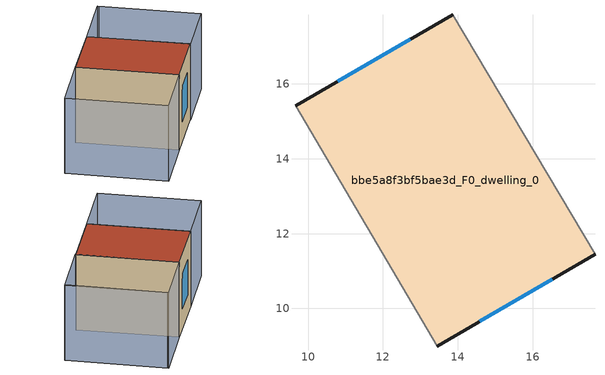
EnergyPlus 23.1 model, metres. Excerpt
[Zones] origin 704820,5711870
bbe5a8f3bf5bae3d_F0_dwelling_0
 floor ground (EU_floor_Construction): 13.87,17.85 17.67,11.44 13.45,8.99 9.67,15.42 z0
 wall outside (EU_wall_Construction): 13.87,17.85 9.67,15.42 / 13.45,8.99 17.67,11.44 z0:6
 wall adiabatic (EU_wall_Construction): 17.67,11.44 13.87,17.85 / 9.67,15.42 13.45,8.99 z0:6
 window (EU_Window_Construction): 12.73,17.19 10.8,16.07 / 14.59,9.65 16.53,10.78 z1.62:4.38
 roof outside (EU_roof_Construction): 17.67,11.44 13.87,17.85 9.67,15.42 13.45,8.99 z6
shading: 21.76,13.82 18.04,20.26 / 5.49,12.97 9.67,15.42 / 9.67,15.42 13.45,8.99 / 13.45,8.99 9.27,6.53 / 9.27,6.53 5.49,12.97 / 18.03,20.28 21.8,13.84 / 21.8,13.84 17.64,11.4 / 17.64,11.4 13.87,17.85 / 13.87,17.85 18.03,20.28 z0:6
[Building]
EU S2 Campaign: North Axis=0; Terrain=City; Solar Distribution=FullExterior
[Site:Location]
London: Latitude=51.5; Longitude=-0.5; Time Zone=0; Elevation=25
[SizingPeriod:WeatherFileDays]
AnnualSizingPeriod: Begin Month=1; Begin Day of Month=1; End Month=12; End Day of Month=31; Day of Week for Start Day=Monday; Use Weather File Daylight Saving Period=No; Use Weather File Rain and Snow Indicators=No
[MATERIAL]
EU_InternalMass_Material: Roughness=MediumRough; Thickness=0.1; Conductivity=1; Density=1800; Specific Heat=900; Thermal Absorptance=0.9; Solar Absorptance=0.7; Visible Absorptance=0.7
[MATERIAL:NOMASS] Roughness=MediumRough; Thermal Absorptance=0.9; Solar Absorptance=0.7; Visible Absorptance=0.7
Name | Thermal Resistance
EU_wall_NoMass | 0.555556
EU_roof_NoMass | 0.510204
EU_floor_NoMass | 1.68919
[WINDOWMATERIAL:SIMPLEGLAZINGSYSTEM]
EU_Window_SimpleGlazing: UFactor=3.96; Solar Heat Gain Coefficient=0.85; Visible Transmittance=0.85
[CONSTRUCTION]
EU_wall_Construction: EU_wall_NoMass
EU_roof_Construction: EU_roof_NoMass
EU_floor_Construction: EU_floor_NoMass
EU_InternalMass_Construction: EU_InternalMass_Material
EU_Window_Construction: EU_Window_SimpleGlazing
[ZONE]
bbe5a8f3bf5bae3d_F0_dwelling_0: Type=1; Multiplier=1; Ceiling Height=autocalculate; Volume=217.658; Floor Area=autocalculate; Part of Total Floor Area=Yes
[INTERNALMASS]
bbe5a8f3bf5bae3d_F0_dwelling_0_EU_InternalMass: Construction=EU_InternalMass_Construction; Zone or ZoneList=bbe5a8f3bf5bae3d_F0_dwelling_0; Surface Area=36.2765
[OTHEREQUIPMENT]
EU_Step8_InternalGain_bbe5a8f3bf5bae3d_F0_dwelling_0_f000: Fuel Type=Electricity; Zone or ZoneList or Space or SpaceList=bbe5a8f3bf5bae3d_F0_dwelling_0; Schedule=EU_Step8_GainSchedule_bbe5a8f3bf5bae3d_F0_dwelling_0_f000; Design Level Calculation Method=Watts/Area; Power per Zone Floor Area=1; Fraction Latent=0; Fraction Radiant=0; Fraction Lost=0; Carbon Dioxide Generation Rate=0; EndUse Subcategory=EU_Step8_InternalGains
[ZONEVENTILATION:DESIGNFLOWRATE]
EU_ConstantAir_bbe5a8f3bf5bae3d_F0_dwelling_0: Zone or ZoneList or Space or SpaceList=bbe5a8f3bf5bae3d_F0_dwelling_0; Schedule=EU_AlwaysOn; Design Flow Rate Calculation Method=AirChanges/Hour; Air Changes per Hour=0.48; Ventilation Type=Natural; Fan Pressure Rise=0; Fan Total Efficiency=1; Constant Term Coefficient=1; Temperature Term Coefficient=0; Velocity Term Coefficient=0; Velocity Squared Term Coefficient=0; Minimum Indoor Temperature=-100; Maximum Indoor Temperature=100; Delta Temperature=-100; Minimum Outdoor Temperature=-100; Maximum Outdoor Temperature=100; Maximum Wind Speed=40
[HVACTEMPLATE:THERMOSTAT]
EU_HeatOnly_bbe5a8f3bf5bae3d_F0_dwelling_0: Constant Heating Setpoint=20; Constant Cooling Setpoint=50
[HVACTEMPLATE:ZONE:IDEALLOADSAIRSYSTEM]
bbe5a8f3bf5bae3d_F0_dwelling_0: Template Thermostat=EU_HeatOnly_bbe5a8f3bf5bae3d_F0_dwelling_0; System Availability Schedule=EU_AlwaysOn; Maximum Heating Supply Air Temperature=50; Minimum Cooling Supply Air Temperature=13; Maximum Heating Supply Air Humidity Ratio=0.0156; Minimum Cooling Supply Air Humidity Ratio=0.0077; Heating Limit=NoLimit; Cooling Limit=NoLimit; Heating Availability Schedule=EU_AlwaysOn; Cooling Availability Schedule=EU_CoolingOff; Dehumidification Control Type=ConstantSensibleHeatRatio; Cooling Sensible Heat Ratio=0.7; Dehumidification Setpoint=60; Humidification Control Type=None; Humidification Setpoint=30; Outdoor Air Method=None; Outdoor Air Flow Rate per Person=0.00944; Outdoor Air Flow Rate per Zone Floor Area=0; Outdoor Air Flow Rate per Zone=0; Demand Controlled Ventilation Type=None; Outdoor Air Economizer Type=NoEconomizer; Heat Recovery Type=None; Sensible Heat Recovery Effectiveness=0.7; Latent Heat Recovery Effectiveness=0.65
[SIZING:ZONE]
bbe5a8f3bf5bae3d_F0_dwelling_0: Zone Cooling Design Supply Air Temperature Input Method=SupplyAirTemperature; Zone Cooling Design Supply Air Temperature=13; Zone Heating Design Supply Air Temperature Input Method=SupplyAirTemperature; Zone Heating Design Supply Air Temperature=50; Zone Cooling Design Supply Air Humidity Ratio=0.008; Zone Heating Design Supply Air Humidity Ratio=0.008; Cooling Design Air Flow Method=DesignDay; Cooling Design Air Flow Rate=0; Cooling Minimum Air Flow per Zone Floor Area=0.000762; Cooling Minimum Air Flow=0; Cooling Minimum Air Flow Fraction=0.2; Heating Design Air Flow Method=DesignDay; Heating Design Air Flow Rate=0; Heating Maximum Air Flow per Zone Floor Area=0.002032; Heating Maximum Air Flow=0.141576; Heating Maximum Air Flow Fraction=0.3; Account for Dedicated Outdoor Air System=No; Dedicated Outdoor Air System Control Strategy=NeutralSupplyAir; Dedicated Outdoor Air Low Setpoint Temperature for Design=autosize; Dedicated Outdoor Air High Setpoint Temperature for Design=autosize; Zone Load Sizing Method=Sensible Load Only No Latent Load; Zone Latent Cooling Design Supply Air Humidity Ratio Input Method=HumidityRatioDifference; Zone Cooling Design Supply Air Humidity Ratio Difference=0.005; Zone Latent Heating Design Supply Air Humidity Ratio Input Method=HumidityRatioDifference; Zone Humidification Design Supply Air Humidity Ratio Difference=0.005
[SCHEDULE:CONSTANT]
Name | Hourly Value
EU_AlwaysOn | 1
EU_CoolingOff | 0
[SCHEDULE:FILE]
EU_Step8_GainSchedule_bbe5a8f3bf5bae3d_F0_dwelling_0_f000: File=../../schedules/bbe5a8f3bf5bae3d/bbe5a8f3bf5bae3d_F0_dwelling_0_f000_gain.csv; Column Number=1; Rows to Skip at Top=0; Number of Hours of Data=8760; Column Separator=Comma; Interpolate to Timestep=No; Minutes per Item=60; Adjust Schedule for Daylight Savings=Yes
